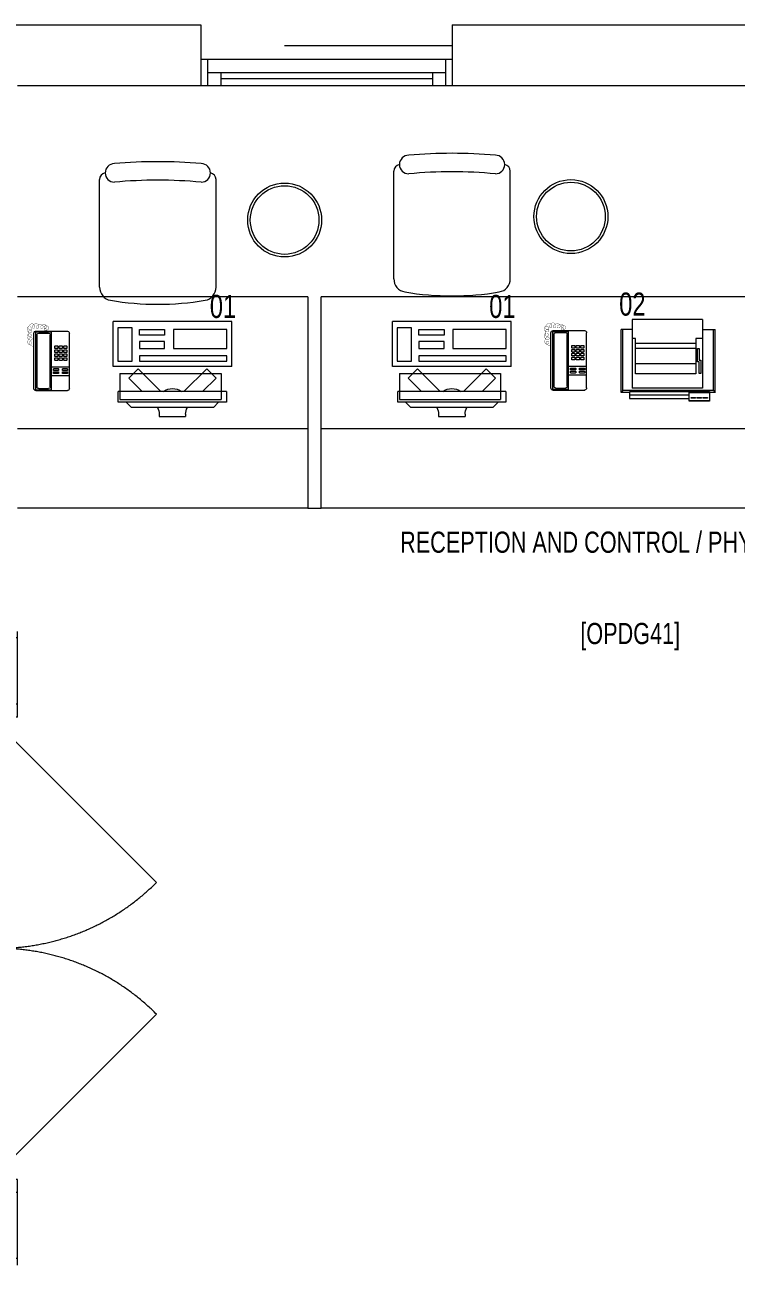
# Model space of a CAD drawing. Extents: x -234346 to 58427, y -132654 to -82394.
# Drawn here: x -109152 to -106457, y -98890 to -94193 of the extents above; entities that cross this region are included whole.
import ezdxf

# ---------------------------------------------------------------- set-up
doc = ezdxf.new("R2010")
doc.units = 0
doc.header["$LTSCALE"] = 8
doc.linetypes.add('DASHED', pattern=[19.05, 12.7, -6.35])
doc.linetypes.add('HIDDEN2', pattern=[4.7625, 3.175, -1.5875])
doc.layers.get('0').update_dxf_attribs({"color": 9, "lineweight": 5})
for name, color, linetype, lineweight in [('72_EGR_BASE_TEXT', 9, 'Continuous', 5), ('72_EGR_EQP_TAG', 9, 'Continuous', 5), ('Aluminum', 9, 'Continuous', 5), ('LOADING', 9, 'Continuous', 5), ('Proj', 9, 'Continuous', 5), ('Walls', 9, 'Continuous', 5)]:
    doc.layers.add(name, color=color, linetype=linetype, lineweight=lineweight)
doc.styles.add('X3G_ENTITY_257CFD', font='swisscl.ttf', dxfattribs={"height": 200})
doc.styles.add('X3G_ENTITY_2587E6', font='swisscl.ttf', dxfattribs={"height": 200})
doc.styles.add('X3G_ENTITY_258862', font='swisscl.ttf', dxfattribs={"height": 200})

# ---------------------------------------------------------------- blocks, each defined once
blk = doc.blocks.new('door1700')
at = {"layer": 'Aluminum', "linetype": 'DASHED', "ltscale": 300}
for p, q in [((34940, 89347.9), (35541, 89949)), ((36640, 89347.9), (36039, 89949)), ((34940, 89347.9), (35541, 88746.9)), ((36640, 89347.9), (36039, 88746.9))]:
    blk.add_line(p, q, dxfattribs=at)
at = {"layer": 'Aluminum'}
for p, q in [((34915, 89422.9), (34590, 89422.9)), ((34615, 89422.9), (34615, 89322.9)), ((34865, 89422.9), (34865, 89322.9)), ((34915, 89422.9), (34915, 89322.9)), ((36990, 89422.9), (36665, 89422.9)), ((36665, 89422.9), (36665, 89322.9)), ((36715, 89422.9), (36715, 89322.9)), ((36965, 89422.9), (36965, 89322.9)), ((34865, 89372.9), (34615, 89372.9)), ((34665, 89372.9), (34665, 89322.9)), ((34815, 89347.9), (34665, 89347.9)), ((34815, 89372.9), (34815, 89322.9)), ((36665, 89372.9), (34915, 89372.9)), ((34940, 89372.9), (34940, 89322.9)), ((35040, 89372.9), (35040, 89322.9)), ((35690, 89347.9), (35040, 89347.9)), ((35690, 89372.9), (35690, 89322.9)), ((35790, 89372.9), (35790, 89322.9)), ((35890, 89372.9), (35890, 89322.9)), ((35890, 89347.9), (36540, 89347.9)), ((36540, 89372.9), (36540, 89322.9)), ((36640, 89372.9), (36640, 89322.9)), ((36715, 89372.9), (36965, 89372.9)), ((36765, 89372.9), (36765, 89322.9)), ((36765, 89347.9), (36915, 89347.9)), ((36915, 89372.9), (36915, 89322.9)), ((36990, 89322.9), (34590, 89322.9)), ((34590, 89322.9), (36990, 89322.9))]:
    blk.add_line(p, q, dxfattribs=at)
at = {"layer": 'Aluminum', "linetype": 'DASHED', "ltscale": 300}
for centre, start, end in [((34940, 89347.9), 315, 45), ((36640, 89347.9), 135, 225)]:
    blk.add_arc(centre, 850, start, end, dxfattribs=at)
blk = doc.blocks.new('DM20079-P')
for p, q in [((-0.0686, 0.217), (-0.0686, 0.008)), ((-0.0616, 0.225), (0.0594, 0.225)), ((-0.0616, 0.225), (-0.0616, 0)), ((-0.0616, 0.222), (-0.0016, 0.222)), ((-0.0616, 0.212), (-0.0565, 0.212)), ((-0.0566, 0.2105), (-0.0566, 0.0145)), ((-0.0496, 0.2175), (-0.0136, 0.2175)), ((-0.0068, 0.212), (-0.0016, 0.212)), ((-0.0066, 0.2105), (-0.0066, 0.0145)), ((-0.0016, 0.225), (-0.0016, 0)), ((0.0664, 0.217), (0.0664, 0.008)), ((-0.0016, 0.1675), (0.0664, 0.1675)), ((-0.0016, 0.135), (0.0664, 0.135)), ((-0.0616, 0.013), (-0.0565, 0.013)), ((-0.0616, 0.003), (-0.0016, 0.003)), ((-0.0594, 0), (0.0594, 0)), ((-0.0496, 0.0075), (-0.0136, 0.0075)), ((-0.0068, 0.013), (-0.0016, 0.013))]:
    blk.add_line(p, q)
for points in [[(0.0074, 0.1605, 0.414214), (0.0054, 0.1585), (0.0054, 0.1555, 0.414214), (0.0074, 0.1535), (0.0234, 0.1535, 0.414214), (0.0254, 0.1555), (0.0254, 0.1585, 0.414214), (0.0234, 0.1605)], [(0.0234, 0.142, 0.414214), (0.0254, 0.144), (0.0254, 0.147, 0.414214), (0.0234, 0.149), (0.0074, 0.149, 0.414214), (0.0054, 0.147), (0.0054, 0.144, 0.414214), (0.0074, 0.142)], [(0.0574, 0.1535, 0.414214), (0.0594, 0.1555), (0.0594, 0.1585, 0.414214), (0.0574, 0.1605), (0.0414, 0.1605, 0.414214), (0.0394, 0.1585), (0.0394, 0.1555, 0.414214), (0.0414, 0.1535)], [(0.0574, 0.142, 0.414214), (0.0594, 0.144), (0.0594, 0.147, 0.414214), (0.0574, 0.149), (0.0414, 0.149, 0.414214), (0.0394, 0.147), (0.0394, 0.144, 0.414214), (0.0414, 0.142)], [(0.0104, 0.103, 0.414214), (0.0124, 0.101), (0.0204, 0.101, 0.414214), (0.0224, 0.103), (0.0224, 0.109, 0.414214), (0.0204, 0.111), (0.0124, 0.111, 0.414214), (0.0104, 0.109)], [(0.0104, 0.088, 0.414214), (0.0124, 0.086), (0.0204, 0.086, 0.414214), (0.0224, 0.088), (0.0224, 0.094, 0.414214), (0.0204, 0.096), (0.0124, 0.096, 0.414214), (0.0104, 0.094)], [(0.0274, 0.103, 0.414214), (0.0294, 0.101), (0.0374, 0.101, 0.414214), (0.0394, 0.103), (0.0394, 0.109, 0.414214), (0.0374, 0.111), (0.0294, 0.111, 0.414214), (0.0274, 0.109)], [(0.0274, 0.088, 0.414214), (0.0294, 0.086), (0.0374, 0.086, 0.414214), (0.0394, 0.088), (0.0394, 0.094, 0.414214), (0.0374, 0.096), (0.0294, 0.096, 0.414214), (0.0274, 0.094)], [(0.0444, 0.103, 0.414214), (0.0464, 0.101), (0.0544, 0.101, 0.414214), (0.0564, 0.103), (0.0564, 0.109, 0.414214), (0.0544, 0.111), (0.0464, 0.111, 0.414214), (0.0444, 0.109)], [(0.0444, 0.088, 0.414214), (0.0464, 0.086), (0.0544, 0.086, 0.414214), (0.0564, 0.088), (0.0564, 0.094, 0.414214), (0.0544, 0.096), (0.0464, 0.096, 0.414214), (0.0444, 0.094)], [(0.0104, 0.073, 0.414214), (0.0124, 0.071), (0.0204, 0.071, 0.414214), (0.0224, 0.073), (0.0224, 0.079, 0.414214), (0.0204, 0.081), (0.0124, 0.081, 0.414214), (0.0104, 0.079)], [(0.0104, 0.058, 0.414214), (0.0124, 0.056), (0.0204, 0.056, 0.414214), (0.0224, 0.058), (0.0224, 0.064, 0.414214), (0.0204, 0.066), (0.0124, 0.066, 0.414214), (0.0104, 0.064)], [(0.0274, 0.073, 0.414214), (0.0294, 0.071), (0.0374, 0.071, 0.414214), (0.0394, 0.073), (0.0394, 0.079, 0.414214), (0.0374, 0.081), (0.0294, 0.081, 0.414214), (0.0274, 0.079)], [(0.0274, 0.058, 0.414214), (0.0294, 0.056), (0.0374, 0.056, 0.414214), (0.0394, 0.058), (0.0394, 0.064, 0.414214), (0.0374, 0.066), (0.0294, 0.066, 0.414214), (0.0274, 0.064)], [(0.0444, 0.073, 0.414214), (0.0464, 0.071), (0.0544, 0.071, 0.414214), (0.0564, 0.073), (0.0564, 0.079, 0.414214), (0.0544, 0.081), (0.0464, 0.081, 0.414214), (0.0444, 0.079)], [(0.0444, 0.058, 0.414214), (0.0464, 0.056), (0.0544, 0.056, 0.414214), (0.0564, 0.058), (0.0564, 0.064, 0.414214), (0.0544, 0.066), (0.0464, 0.066, 0.414214), (0.0444, 0.064)]]:
    blk.add_lwpolyline(points, format="xyb", close=True)
at = {"const_width": 0.001}
blk.add_lwpolyline([(-0.0686, 0.059, 0.184574), (-0.0861, 0.0478, 1.44364), (-0.0769, 0.0452, 0.837915), (-0.0907, 0.0465, 0.30536), (-0.0835, 0.0248, 1.584726), (-0.0815, 0.034, 0.253153), (-0.094, 0.0228, 0.874198), (-0.0776, 0.0142, 0.915253), (-0.0897, 0.0168, 0.223821), (-0.0874, -0.0011, 1.703343), (-0.0796, 0.005, 0.588962), (-0.0934, -0.0114, 0.717795), (-0.0769, -0.0108, 0.983104), (-0.0875, -0.0075, 0.326362), (-0.0815, -0.0259, 0.758716), (-0.0657, -0.0134, 0.906186), (-0.0743, -0.016, 0.189488), (-0.067, -0.0272, 0.7948), (-0.0506, -0.0127, 1.223996), (-0.0585, -0.0193, 0.072149), (-0.0473, -0.0259, 0.645886), (-0.0341, -0.0134, 1.366917), (-0.042, -0.0193, 0.078415), (-0.0315, -0.0246, 0.723006), (-0.0229, -0.0127, 1.105484), (-0.0289, -0.018, 0.327892), (-0.017, -0.0193, 0.446638), (-0.0144, -0.0068, 0.327263), (-0.0269, -0.0029, 1.240441), (-0.0229, -0.0094, 0.611307), (-0.0278, 0.0075)], format="xyb", dxfattribs=at)
for centre, radius, start, end in [((-0.0605, 0.217), 0.00813, 97.9633, 179.6649), ((-0.0496, 0.2105), 0.007, 90, 180), ((-0.0136, 0.2105), 0.007, 0, 90), ((0.0582, 0.217), 0.00813, 0.3351, 82.0367), ((-0.0605, 0.008), 0.00813, 180.3351, 277.9633), ((-0.0496, 0.0145), 0.007, 180, 270), ((-0.0136, 0.0145), 0.007, 270, 0), ((0.0582, 0.008), 0.00813, 277.9633, 359.6649)]:
    blk.add_arc(centre, radius, start, end)
blk = doc.blocks.new('GF21021-P')
for p, q in [((-0.2207, 0.4756), (-0.2207, 0.0675)), ((0.2205, 0.4756), (0.2205, 0.0675))]:
    blk.add_line(p, q)
for centre, radius, start, end in [((-0.1707, 0.4756), 0.05, 99.6329, 180), ((-0.0001, -0.5295), 1.0695, 80.3671, 99.6329), ((0.1705, 0.4756), 0.05, 0, 80.3671), ((-0.1957, 0.0675), 0.025, 180, 261.4721), ((-0.1643, 0.0425), 0.0351, 90, 270), ((0, 1.8467), 1.7767, 264.6946, 275.3053), ((0.1641, 0.0425), 0.0351, 270, 90), ((0.1955, 0.0675), 0.025, 278.5279, 0), ((0, 1.8314), 1.8314, 264.8532, 275.147)]:
    blk.add_arc(centre, radius, start, end)
blk = doc.blocks.new('ITCWLS1-P')
at = {"layer": 'LOADING'}
for p, q in [((-0.2651, 0.43, 0), (-0.3051, 0.43, 0)), ((-0.3051, 0.43, 0), (-0.3051, 0.02, 0)), ((-0.2651, 0.43, 0), (-0.2651, 0.02, 0)), ((-0.17, 0.45), (-0.17, 0)), ((-0.17, 0.45), (0, 0.45)), ((-0.1496, 0.4305), (-0.1291, 0.4305)), ((-0.1291, 0.4305), (-0.1291, 0.4089)), ((0, 0.45), (0, 0)), ((-0.3251, 0.38, 0), (-0.3051, 0.4, 0)), ((-0.3251, 0.38, 0), (-0.3251, 0.07, 0)), ((-0.197, 0.4094), (-0.295, 0.4094)), ((-0.295, 0.0264), (-0.295, 0.4094)), ((-0.197, 0.0264), (-0.197, 0.4094)), ((-0.3503, 0.275), (-0.3596, 0.275)), ((-0.3596, 0.175), (-0.3596, 0.275)), ((-0.3503, 0.175), (-0.3596, 0.175)), ((-0.3251, 0.07, 0), (-0.3051, 0.05, 0)), ((-0.3051, 0.02, 0), (-0.2651, 0.02, 0)), ((-0.197, 0.0264), (-0.295, 0.0264)), ((-0.17, 0), (0, 0))]:
    blk.add_line(p, q, dxfattribs=at)
at = {"layer": 'LOADING', "extrusion": (2.48281e-10, 3.18408e-10, -1)}
for p, q in [((-0.2651, 0.3395), (-0.2144, 0.3902)), ((-0.1791, 0.3548), (-0.2144, 0.3902)), ((-0.2651, 0.2688), (-0.1791, 0.3548))]:
    blk.add_line(p, q, dxfattribs=at)
at = {"layer": 'LOADING', "extrusion": (2.48281e-10, -3.18408e-10, -1)}
for p, q in [((-0.2651, 0.1812), (-0.1791, 0.0952)), ((-0.2651, 0.1105), (-0.2144, 0.0598)), ((-0.1791, 0.0952), (-0.2144, 0.0598))]:
    blk.add_line(p, q, dxfattribs=at)
at = {"layer": 'LOADING'}
for points in [[(-0.1291, 0.4089), (-0.1291, 0.1), (-0.1496, 0.1), (-0.1496, 0.4305)], [(-0.1496, 0.1), (-0.1496, 0.1), (-0.1496, 0.1), (-0.1496, 0.1), (-0.1496, 0.1), (-0.1496, 0.1), (-0.1496, 0.1), (-0.1496, 0.1), (-0.1496, 0.1)], [(-0.1496, 0.1), (-0.1496, 0.1), (-0.1496, 0.1), (-0.1496, 0.1), (-0.1496, 0.1), (-0.1496, 0.1), (-0.1496, 0.1), (-0.1496, 0.1), (-0.1496, 0.1), (-0.1496, 0.1), (-0.1496, 0.1), (-0.1496, 0.1), (-0.1496, 0.1), (-0.1496, 0.1), (-0.1496, 0.1), (-0.1496, 0.1), (-0.1496, 0.1), (-0.1496, 0.1)], [(-0.1496, 0.1), (-0.1496, 0.1), (-0.1496, 0.1), (-0.1496, 0.1), (-0.1496, 0.1), (-0.1496, 0.1), (-0.1496, 0.1), (-0.1496, 0.1), (-0.1496, 0.1), (-0.1496, 0.1)], [(-0.1496, 0.1), (-0.1496, 0.1), (-0.1496, 0.1), (-0.1496, 0.1), (-0.1496, 0.1), (-0.1496, 0.1), (-0.1496, 0.1)], [(-0.1496, 0.1), (-0.1496, 0.1), (-0.1496, 0.1), (-0.1496, 0.1), (-0.1496, 0.1), (-0.1496, 0.1), (-0.1496, 0.1), (-0.1496, 0.1), (-0.1496, 0.1), (-0.1496, 0.1)], [(-0.1496, 0.1), (-0.1496, 0.1), (-0.1496, 0.1), (-0.1496, 0.1), (-0.1496, 0.1), (-0.1496, 0.1), (-0.1496, 0.1), (-0.1496, 0.1), (-0.1496, 0.1), (-0.1496, 0.1), (-0.1496, 0.1), (-0.1496, 0.1), (-0.1496, 0.1), (-0.1496, 0.1), (-0.1496, 0.1)], [(-0.1496, 0.1), (-0.1496, 0.1), (-0.1496, 0.1), (-0.1496, 0.1), (-0.1496, 0.1), (-0.1496, 0.1), (-0.1496, 0.1), (-0.1496, 0.1), (-0.1496, 0.1), (-0.1496, 0.1)], [(-0.1496, 0.1), (-0.1496, 0.1), (-0.1496, 0.1), (-0.1496, 0.1), (-0.1496, 0.1), (-0.1496, 0.1), (-0.1496, 0.1), (-0.1496, 0.1), (-0.1496, 0.1), (-0.1496, 0.1)], [(-0.1496, 0.1), (-0.1496, 0.1), (-0.1496, 0.1), (-0.1496, 0.1), (-0.1496, 0.1), (-0.1496, 0.1), (-0.1496, 0.1), (-0.1496, 0.1), (-0.1496, 0.1), (-0.1496, 0.1), (-0.1496, 0.1), (-0.1496, 0.1), (-0.1496, 0.1), (-0.1496, 0.1), (-0.1496, 0.1), (-0.1496, 0.1), (-0.1496, 0.1), (-0.1496, 0.1), (-0.1496, 0.1), (-0.1496, 0.1), (-0.1496, 0.1), (-0.1496, 0.1), (-0.1496, 0.1), (-0.1496, 0.1), (-0.1496, 0.1), (-0.1496, 0.1), (-0.1496, 0.1), (-0.1496, 0.1), (-0.1496, 0.1), (-0.1496, 0.1), (-0.1496, 0.1), (-0.1496, 0.1), (-0.1496, 0.1), (-0.1496, 0.1), (-0.1496, 0.1), (-0.1496, 0.1), (-0.1496, 0.1), (-0.1496, 0.1), (-0.1496, 0.1), (-0.1496, 0.1), (-0.1496, 0.1), (-0.1496, 0.1), (-0.1496, 0.1), (-0.1496, 0.1), (-0.1496, 0.1), (-0.1496, 0.1), (-0.1496, 0.1), (-0.1496, 0.1), (-0.1496, 0.1), (-0.1496, 0.1), (-0.1496, 0.1), (-0.1496, 0.1), (-0.1496, 0.1), (-0.1496, 0.1)], [(-0.1496, 0.1), (-0.1496, 0.1), (-0.1496, 0.1), (-0.1496, 0.1), (-0.1496, 0.1), (-0.1496, 0.1), (-0.1496, 0.1), (-0.1496, 0.1), (-0.1496, 0.1), (-0.1496, 0.1), (-0.1496, 0.1), (-0.1496, 0.1), (-0.1496, 0.1), (-0.1496, 0.1), (-0.1496, 0.1), (-0.1496, 0.1), (-0.1496, 0.1), (-0.1496, 0.1), (-0.1496, 0.1), (-0.1496, 0.1), (-0.1496, 0.1), (-0.1496, 0.1), (-0.1496, 0.1), (-0.1496, 0.1), (-0.1496, 0.1), (-0.1496, 0.1), (-0.1496, 0.1), (-0.1496, 0.1), (-0.1496, 0.1), (-0.1496, 0.1), (-0.1496, 0.1), (-0.1496, 0.1), (-0.1496, 0.1), (-0.1496, 0.1), (-0.1496, 0.1), (-0.1496, 0.1), (-0.1496, 0.1), (-0.1496, 0.1), (-0.1496, 0.1), (-0.1496, 0.1), (-0.1496, 0.1), (-0.1496, 0.1), (-0.1496, 0.1), (-0.1496, 0.1), (-0.1496, 0.1), (-0.1496, 0.1), (-0.1496, 0.1), (-0.1496, 0.1), (-0.1496, 0.1), (-0.1496, 0.1), (-0.1496, 0.1), (-0.1496, 0.1), (-0.1496, 0.1), (-0.1496, 0.1), (-0.1496, 0.1), (-0.1496, 0.1), (-0.1496, 0.1), (-0.1496, 0.1), (-0.1496, 0.1), (-0.1496, 0.1), (-0.1496, 0.1), (-0.1496, 0.1), (-0.1496, 0.1), (-0.1496, 0.1), (-0.1496, 0.1), (-0.1496, 0.1), (-0.1496, 0.1), (-0.1496, 0.1), (-0.1496, 0.1), (-0.1496, 0.1), (-0.1496, 0.1), (-0.1496, 0.1), (-0.1496, 0.1), (-0.1496, 0.1), (-0.1496, 0.1), (-0.1496, 0.1), (-0.1496, 0.1), (-0.1496, 0.1), (-0.1496, 0.1), (-0.1496, 0.1), (-0.1496, 0.1), (-0.1496, 0.1), (-0.1496, 0.1), (-0.1496, 0.1), (-0.1496, 0.1), (-0.1496, 0.1), (-0.1496, 0.1), (-0.1496, 0.1), (-0.1496, 0.1)], [(-0.1496, 0.1), (-0.1496, 0.1), (-0.1496, 0.1), (-0.1496, 0.1), (-0.1496, 0.1), (-0.1496, 0.1), (-0.1496, 0.1), (-0.1496, 0.1), (-0.1496, 0.1), (-0.1496, 0.1), (-0.1496, 0.1), (-0.1496, 0.1)], [(-0.1496, 0.1), (-0.1496, 0.1), (-0.1496, 0.1), (-0.1496, 0.1), (-0.1496, 0.1), (-0.1496, 0.1), (-0.1496, 0.1)], [(-0.1496, 0.1), (-0.1496, 0.1), (-0.1496, 0.1), (-0.1496, 0.1), (-0.1496, 0.1), (-0.1496, 0.1), (-0.1496, 0.1), (-0.1496, 0.1), (-0.1496, 0.1), (-0.1496, 0.1), (-0.1496, 0.1), (-0.1496, 0.1), (-0.1496, 0.1), (-0.1496, 0.1), (-0.1496, 0.1), (-0.1496, 0.1), (-0.1496, 0.1)], [(-0.1496, 0.1), (-0.1496, 0.1), (-0.1496, 0.1), (-0.1496, 0.1), (-0.1496, 0.1), (-0.1496, 0.1), (-0.1496, 0.1), (-0.1496, 0.1), (-0.1496, 0.1), (-0.1496, 0.1), (-0.1496, 0.1), (-0.1496, 0.1), (-0.1496, 0.1), (-0.1496, 0.1), (-0.1496, 0.1), (-0.1496, 0.1), (-0.1496, 0.1), (-0.1496, 0.1), (-0.1496, 0.1), (-0.1496, 0.1), (-0.1496, 0.1), (-0.1496, 0.1), (-0.1496, 0.1), (-0.1496, 0.1), (-0.1496, 0.1), (-0.1496, 0.1), (-0.1496, 0.1), (-0.1496, 0.1), (-0.1496, 0.1), (-0.1496, 0.1), (-0.1496, 0.1), (-0.1496, 0.1), (-0.1496, 0.1), (-0.1496, 0.1), (-0.1496, 0.1), (-0.1496, 0.1), (-0.1496, 0.1), (-0.1496, 0.1), (-0.1496, 0.1), (-0.1496, 0.1), (-0.1496, 0.1), (-0.1496, 0.1), (-0.1496, 0.1), (-0.1496, 0.1), (-0.1496, 0.1), (-0.1496, 0.1), (-0.1496, 0.1), (-0.1496, 0.1), (-0.1496, 0.1), (-0.1496, 0.1), (-0.1496, 0.1), (-0.1496, 0.1), (-0.1496, 0.1), (-0.1496, 0.1), (-0.1496, 0.1), (-0.1496, 0.1), (-0.1496, 0.1), (-0.1496, 0.1), (-0.1496, 0.1), (-0.1496, 0.1), (-0.1496, 0.1), (-0.1496, 0.1), (-0.1496, 0.1), (-0.1496, 0.1), (-0.1496, 0.1), (-0.1496, 0.1), (-0.1496, 0.1), (-0.1496, 0.1), (-0.1496, 0.1), (-0.1496, 0.1), (-0.1496, 0.1), (-0.1496, 0.1), (-0.1496, 0.1), (-0.1496, 0.1), (-0.1496, 0.1), (-0.1496, 0.1), (-0.1496, 0.1), (-0.1496, 0.1), (-0.1496, 0.1), (-0.1496, 0.1), (-0.1496, 0.1), (-0.1496, 0.1), (-0.1496, 0.1), (-0.1496, 0.1), (-0.1496, 0.1), (-0.1496, 0.1), (-0.1496, 0.1), (-0.1496, 0.1), (-0.1496, 0.1), (-0.1496, 0.1), (-0.1496, 0.1), (-0.1496, 0.1), (-0.1496, 0.1), (-0.1496, 0.1), (-0.1496, 0.1), (-0.1496, 0.1), (-0.1496, 0.1), (-0.1496, 0.1), (-0.1496, 0.1), (-0.1496, 0.1), (-0.1496, 0.1), (-0.1496, 0.1), (-0.1496, 0.1), (-0.1496, 0.1), (-0.1496, 0.1), (-0.1496, 0.1), (-0.1496, 0.1), (-0.1496, 0.1), (-0.1496, 0.1), (-0.1496, 0.1), (-0.1496, 0.1)], [(-0.1496, 0.1), (-0.1496, 0.1), (-0.1496, 0.1), (-0.1496, 0.1), (-0.1496, 0.1), (-0.1496, 0.1), (-0.1496, 0.1), (-0.1496, 0.1)]]:
    blk.add_lwpolyline(points, dxfattribs=at)
for points in [[(-0.1019, 0.4305), (-0.0304, 0.4305), (-0.0304, 0.2294), (-0.1019, 0.2294)], [(-0.1019, 0.1954), (-0.0747, 0.1954), (-0.0747, 0.1), (-0.1019, 0.1)], [(-0.0304, 0.1954), (-0.0508, 0.1954), (-0.0508, 0.1), (-0.0304, 0.1)], [(-0.1496, 0.1), (-0.1496, 0.1), (-0.1496, 0.1), (-0.1496, 0.1), (-0.1496, 0.1), (-0.1496, 0.1), (-0.1496, 0.1), (-0.1496, 0.1), (-0.1496, 0.1), (-0.1496, 0.1), (-0.1496, 0.1), (-0.1496, 0.1), (-0.1496, 0.1), (-0.1496, 0.1), (-0.1496, 0.1), (-0.1496, 0.1), (-0.1496, 0.1), (-0.1496, 0.1), (-0.1496, 0.1), (-0.1496, 0.1), (-0.1496, 0.1), (-0.1496, 0.1), (-0.1496, 0.1), (-0.1496, 0.1), (-0.1496, 0.1), (-0.1496, 0.1), (-0.1496, 0.1), (-0.1496, 0.1), (-0.1496, 0.1), (-0.1496, 0.1), (-0.1496, 0.1), (-0.1496, 0.1), (-0.1496, 0.1), (-0.1496, 0.1), (-0.1496, 0.1), (-0.1496, 0.1), (-0.1496, 0.1), (-0.1496, 0.1), (-0.1496, 0.1), (-0.1496, 0.1), (-0.1496, 0.1), (-0.1496, 0.1), (-0.1496, 0.1), (-0.1496, 0.1), (-0.1496, 0.1), (-0.1496, 0.1), (-0.1496, 0.1), (-0.1496, 0.1), (-0.1496, 0.1), (-0.1496, 0.1), (-0.1496, 0.1), (-0.1496, 0.1), (-0.1496, 0.1), (-0.1496, 0.1), (-0.1496, 0.1), (-0.1496, 0.1), (-0.1496, 0.1), (-0.1496, 0.1), (-0.1496, 0.1), (-0.1496, 0.1), (-0.1496, 0.1), (-0.1496, 0.1), (-0.1496, 0.1), (-0.1496, 0.1), (-0.1496, 0.1), (-0.1496, 0.1), (-0.1496, 0.1), (-0.1496, 0.1), (-0.1496, 0.1), (-0.1496, 0.1), (-0.1496, 0.1), (-0.1496, 0.1), (-0.1496, 0.1), (-0.1496, 0.1), (-0.1496, 0.1), (-0.1496, 0.1), (-0.1496, 0.1), (-0.1496, 0.1), (-0.1496, 0.1), (-0.1496, 0.1), (-0.1496, 0.1), (-0.1496, 0.1), (-0.1496, 0.1), (-0.1496, 0.1), (-0.1496, 0.1), (-0.1496, 0.1), (-0.1496, 0.1), (-0.1496, 0.1), (-0.1496, 0.1), (-0.1496, 0.1), (-0.1496, 0.1), (-0.1496, 0.1), (-0.1496, 0.1), (-0.1496, 0.1), (-0.1496, 0.1), (-0.1496, 0.1), (-0.1496, 0.1), (-0.1496, 0.1), (-0.1496, 0.1), (-0.1496, 0.1), (-0.1496, 0.1), (-0.1496, 0.1), (-0.1496, 0.1), (-0.1496, 0.1), (-0.1496, 0.1), (-0.1496, 0.1), (-0.1496, 0.1), (-0.1496, 0.1), (-0.1496, 0.1), (-0.1496, 0.1), (-0.1496, 0.1), (-0.1496, 0.1), (-0.1496, 0.1), (-0.1496, 0.1), (-0.1496, 0.1), (-0.1496, 0.1), (-0.1496, 0.1), (-0.1496, 0.1), (-0.1496, 0.1), (-0.1496, 0.1), (-0.1496, 0.1), (-0.1496, 0.1), (-0.1496, 0.1), (-0.1496, 0.1), (-0.1496, 0.1), (-0.1496, 0.1), (-0.1496, 0.1), (-0.1496, 0.1), (-0.1496, 0.1), (-0.1496, 0.1), (-0.1496, 0.1), (-0.1496, 0.1), (-0.1496, 0.1), (-0.1496, 0.1), (-0.1496, 0.1), (-0.1496, 0.1), (-0.1496, 0.1), (-0.1496, 0.1), (-0.1496, 0.1), (-0.1496, 0.1), (-0.1496, 0.1), (-0.1496, 0.1), (-0.1496, 0.1), (-0.1496, 0.1), (-0.1496, 0.1), (-0.1496, 0.1), (-0.1496, 0.1), (-0.1496, 0.1), (-0.1496, 0.1), (-0.1496, 0.1), (-0.1496, 0.1), (-0.1496, 0.1), (-0.1496, 0.1), (-0.1496, 0.1), (-0.1496, 0.1), (-0.1496, 0.1), (-0.1496, 0.1), (-0.1496, 0.1), (-0.1496, 0.1), (-0.1496, 0.1), (-0.1496, 0.1), (-0.1496, 0.1), (-0.1496, 0.1), (-0.1496, 0.1), (-0.1496, 0.1), (-0.1496, 0.1), (-0.1496, 0.1), (-0.1496, 0.1), (-0.1496, 0.1), (-0.1496, 0.1), (-0.1496, 0.1), (-0.1496, 0.1), (-0.1496, 0.1), (-0.1496, 0.1), (-0.1496, 0.1), (-0.1496, 0.1), (-0.1496, 0.1), (-0.1496, 0.1), (-0.1496, 0.1), (-0.1496, 0.1), (-0.1496, 0.1), (-0.1496, 0.1), (-0.1496, 0.1), (-0.1496, 0.1), (-0.1496, 0.1), (-0.1496, 0.1), (-0.1496, 0.1), (-0.1496, 0.1), (-0.1496, 0.1), (-0.1496, 0.1), (-0.1496, 0.1), (-0.1496, 0.1), (-0.1496, 0.1), (-0.1496, 0.1), (-0.1496, 0.1), (-0.1496, 0.1), (-0.1496, 0.1), (-0.1496, 0.1), (-0.1496, 0.1), (-0.1496, 0.1), (-0.1496, 0.1), (-0.1496, 0.1), (-0.1496, 0.1), (-0.1496, 0.1), (-0.1496, 0.1), (-0.1496, 0.1), (-0.1496, 0.1), (-0.1496, 0.1), (-0.1496, 0.1), (-0.1496, 0.1), (-0.1496, 0.1), (-0.1496, 0.1), (-0.1496, 0.1), (-0.1496, 0.1), (-0.1496, 0.1), (-0.1496, 0.1), (-0.1496, 0.1), (-0.1496, 0.1), (-0.1496, 0.1), (-0.1496, 0.1), (-0.1496, 0.1), (-0.1496, 0.1), (-0.1496, 0.1), (-0.1496, 0.1), (-0.1496, 0.1), (-0.1496, 0.1), (-0.1496, 0.1), (-0.1496, 0.1), (-0.1496, 0.1), (-0.1496, 0.1), (-0.1496, 0.1), (-0.1496, 0.1), (-0.1496, 0.1), (-0.1496, 0.1), (-0.1496, 0.1), (-0.1496, 0.1), (-0.1496, 0.1), (-0.1496, 0.1), (-0.1496, 0.1), (-0.1496, 0.1), (-0.1496, 0.1), (-0.1496, 0.1), (-0.1496, 0.1), (-0.1496, 0.1), (-0.1496, 0.1), (-0.1496, 0.1), (-0.1496, 0.1), (-0.1496, 0.1), (-0.1496, 0.1), (-0.1496, 0.1), (-0.1496, 0.1), (-0.1496, 0.1), (-0.1496, 0.1), (-0.1496, 0.1), (-0.1496, 0.1), (-0.1496, 0.1), (-0.1496, 0.1), (-0.1496, 0.1), (-0.1496, 0.1), (-0.1496, 0.1), (-0.1496, 0.1), (-0.1496, 0.1), (-0.1496, 0.1), (-0.1496, 0.1), (-0.1496, 0.1), (-0.1496, 0.1), (-0.1496, 0.1), (-0.1496, 0.1), (-0.1496, 0.1), (-0.1496, 0.1), (-0.1496, 0.1), (-0.1496, 0.1), (-0.1496, 0.1), (-0.1496, 0.1), (-0.1496, 0.1), (-0.1496, 0.1), (-0.1496, 0.1)], [(-0.1496, 0.1), (-0.1496, 0.1), (-0.1496, 0.1), (-0.1496, 0.1), (-0.1496, 0.1), (-0.1496, 0.1), (-0.1496, 0.1), (-0.1496, 0.1), (-0.1496, 0.1), (-0.1496, 0.1), (-0.1496, 0.1), (-0.1496, 0.1), (-0.1496, 0.1), (-0.1496, 0.1), (-0.1496, 0.1), (-0.1496, 0.1), (-0.1496, 0.1), (-0.1496, 0.1), (-0.1496, 0.1), (-0.1496, 0.1), (-0.1496, 0.1), (-0.1496, 0.1), (-0.1496, 0.1), (-0.1496, 0.1), (-0.1496, 0.1), (-0.1496, 0.1), (-0.1496, 0.1), (-0.1496, 0.1), (-0.1496, 0.1), (-0.1496, 0.1), (-0.1496, 0.1), (-0.1496, 0.1), (-0.1496, 0.1), (-0.1496, 0.1), (-0.1496, 0.1), (-0.1496, 0.1), (-0.1496, 0.1), (-0.1496, 0.1), (-0.1496, 0.1), (-0.1496, 0.1), (-0.1496, 0.1), (-0.1496, 0.1), (-0.1496, 0.1), (-0.1496, 0.1), (-0.1496, 0.1), (-0.1496, 0.1), (-0.1496, 0.1), (-0.1496, 0.1), (-0.1496, 0.1), (-0.1496, 0.1), (-0.1496, 0.1), (-0.1496, 0.1), (-0.1496, 0.1), (-0.1496, 0.1), (-0.1496, 0.1), (-0.1496, 0.1), (-0.1496, 0.1), (-0.1496, 0.1), (-0.1496, 0.1), (-0.1496, 0.1), (-0.1496, 0.1), (-0.1496, 0.1), (-0.1496, 0.1), (-0.1496, 0.1), (-0.1496, 0.1), (-0.1496, 0.1), (-0.1496, 0.1), (-0.1496, 0.1), (-0.1496, 0.1), (-0.1496, 0.1), (-0.1496, 0.1), (-0.1496, 0.1), (-0.1496, 0.1), (-0.1496, 0.1), (-0.1496, 0.1), (-0.1496, 0.1), (-0.1496, 0.1), (-0.1496, 0.1), (-0.1496, 0.1), (-0.1496, 0.1), (-0.1496, 0.1), (-0.1496, 0.1), (-0.1496, 0.1), (-0.1496, 0.1), (-0.1496, 0.1), (-0.1496, 0.1), (-0.1496, 0.1), (-0.1496, 0.1), (-0.1496, 0.1), (-0.1496, 0.1), (-0.1496, 0.1), (-0.1496, 0.1), (-0.1496, 0.1), (-0.1496, 0.1), (-0.1496, 0.1), (-0.1496, 0.1), (-0.1496, 0.1), (-0.1496, 0.1), (-0.1496, 0.1), (-0.1496, 0.1), (-0.1496, 0.1), (-0.1496, 0.1), (-0.1496, 0.1), (-0.1496, 0.1), (-0.1496, 0.1), (-0.1496, 0.1), (-0.1496, 0.1), (-0.1496, 0.1), (-0.1496, 0.1), (-0.1496, 0.1), (-0.1496, 0.1), (-0.1496, 0.1), (-0.1496, 0.1), (-0.1496, 0.1), (-0.1496, 0.1), (-0.1496, 0.1), (-0.1496, 0.1), (-0.1496, 0.1), (-0.1496, 0.1), (-0.1496, 0.1), (-0.1496, 0.1), (-0.1496, 0.1), (-0.1496, 0.1), (-0.1496, 0.1), (-0.1496, 0.1), (-0.1496, 0.1), (-0.1496, 0.1), (-0.1496, 0.1), (-0.1496, 0.1), (-0.1496, 0.1), (-0.1496, 0.1), (-0.1496, 0.1), (-0.1496, 0.1), (-0.1496, 0.1), (-0.1496, 0.1), (-0.1496, 0.1), (-0.1496, 0.1), (-0.1496, 0.1), (-0.1496, 0.1), (-0.1496, 0.1), (-0.1496, 0.1), (-0.1496, 0.1), (-0.1496, 0.1), (-0.1496, 0.1), (-0.1496, 0.1), (-0.1496, 0.1), (-0.1496, 0.1), (-0.1496, 0.1), (-0.1496, 0.1), (-0.1496, 0.1), (-0.1496, 0.1), (-0.1496, 0.1), (-0.1496, 0.1), (-0.1496, 0.1), (-0.1496, 0.1), (-0.1496, 0.1), (-0.1496, 0.1), (-0.1496, 0.1), (-0.1496, 0.1), (-0.1496, 0.1), (-0.1496, 0.1), (-0.1496, 0.1), (-0.1496, 0.1), (-0.1496, 0.1), (-0.1496, 0.1), (-0.1496, 0.1), (-0.1496, 0.1), (-0.1496, 0.1), (-0.1496, 0.1), (-0.1496, 0.1), (-0.1496, 0.1), (-0.1496, 0.1), (-0.1496, 0.1), (-0.1496, 0.1), (-0.1496, 0.1), (-0.1496, 0.1), (-0.1496, 0.1), (-0.1496, 0.1), (-0.1496, 0.1), (-0.1496, 0.1), (-0.1496, 0.1), (-0.1496, 0.1), (-0.1496, 0.1), (-0.1496, 0.1), (-0.1496, 0.1), (-0.1496, 0.1), (-0.1496, 0.1), (-0.1496, 0.1), (-0.1496, 0.1), (-0.1496, 0.1), (-0.1496, 0.1), (-0.1496, 0.1), (-0.1496, 0.1), (-0.1496, 0.1), (-0.1496, 0.1), (-0.1496, 0.1), (-0.1496, 0.1), (-0.1496, 0.1), (-0.1496, 0.1), (-0.1496, 0.1), (-0.1496, 0.1), (-0.1496, 0.1), (-0.1496, 0.1), (-0.1496, 0.1), (-0.1496, 0.1), (-0.1496, 0.1), (-0.1496, 0.1), (-0.1496, 0.1), (-0.1496, 0.1), (-0.1496, 0.1), (-0.1496, 0.1), (-0.1496, 0.1), (-0.1496, 0.1), (-0.1496, 0.1)], [(-0.1496, 0.1), (-0.1496, 0.1), (-0.1496, 0.1), (-0.1496, 0.1), (-0.1496, 0.1), (-0.1496, 0.1), (-0.1496, 0.1), (-0.1496, 0.1), (-0.1496, 0.1), (-0.1496, 0.1), (-0.1496, 0.1), (-0.1496, 0.1), (-0.1496, 0.1), (-0.1496, 0.1), (-0.1496, 0.1), (-0.1496, 0.1), (-0.1496, 0.1), (-0.1496, 0.1), (-0.1496, 0.1), (-0.1496, 0.1), (-0.1496, 0.1), (-0.1496, 0.1), (-0.1496, 0.1), (-0.1496, 0.1), (-0.1496, 0.1), (-0.1496, 0.1), (-0.1496, 0.1), (-0.1496, 0.1), (-0.1496, 0.1), (-0.1496, 0.1), (-0.1496, 0.1), (-0.1496, 0.1), (-0.1496, 0.1), (-0.1496, 0.1), (-0.1496, 0.1), (-0.1496, 0.1), (-0.1496, 0.1), (-0.1496, 0.1), (-0.1496, 0.1), (-0.1496, 0.1), (-0.1496, 0.1), (-0.1496, 0.1), (-0.1496, 0.1), (-0.1496, 0.1), (-0.1496, 0.1), (-0.1496, 0.1), (-0.1496, 0.1), (-0.1496, 0.1), (-0.1496, 0.1), (-0.1496, 0.1), (-0.1496, 0.1), (-0.1496, 0.1), (-0.1496, 0.1), (-0.1496, 0.1), (-0.1496, 0.1), (-0.1496, 0.1), (-0.1496, 0.1), (-0.1496, 0.1), (-0.1496, 0.1), (-0.1496, 0.1), (-0.1496, 0.1), (-0.1496, 0.1), (-0.1496, 0.1), (-0.1496, 0.1), (-0.1496, 0.1), (-0.1496, 0.1), (-0.1496, 0.1), (-0.1496, 0.1), (-0.1496, 0.1), (-0.1496, 0.1), (-0.1496, 0.1), (-0.1496, 0.1), (-0.1496, 0.1), (-0.1496, 0.1), (-0.1496, 0.1), (-0.1496, 0.1), (-0.1496, 0.1), (-0.1496, 0.1), (-0.1496, 0.1), (-0.1496, 0.1), (-0.1496, 0.1), (-0.1496, 0.1), (-0.1496, 0.1), (-0.1496, 0.1), (-0.1496, 0.1), (-0.1496, 0.1), (-0.1496, 0.1), (-0.1496, 0.1), (-0.1496, 0.1), (-0.1496, 0.1), (-0.1496, 0.1), (-0.1496, 0.1), (-0.1496, 0.1), (-0.1496, 0.1), (-0.1496, 0.1), (-0.1496, 0.1), (-0.1496, 0.1), (-0.1496, 0.1), (-0.1496, 0.1), (-0.1496, 0.1), (-0.1496, 0.1), (-0.1496, 0.1), (-0.1496, 0.1), (-0.1496, 0.1), (-0.1496, 0.1), (-0.1496, 0.1), (-0.1496, 0.1), (-0.1496, 0.1), (-0.1496, 0.1), (-0.1496, 0.1), (-0.1496, 0.1), (-0.1496, 0.1), (-0.1496, 0.1), (-0.1496, 0.1), (-0.1496, 0.1), (-0.1496, 0.1), (-0.1496, 0.1), (-0.1496, 0.1), (-0.1496, 0.1), (-0.1496, 0.1), (-0.1496, 0.1), (-0.1496, 0.1), (-0.1496, 0.1), (-0.1496, 0.1), (-0.1496, 0.1), (-0.1496, 0.1), (-0.1496, 0.1), (-0.1496, 0.1), (-0.1496, 0.1), (-0.1496, 0.1), (-0.1496, 0.1), (-0.1496, 0.1), (-0.1496, 0.1), (-0.1496, 0.1), (-0.1496, 0.1), (-0.1496, 0.1), (-0.1496, 0.1), (-0.1496, 0.1), (-0.1496, 0.1), (-0.1496, 0.1), (-0.1496, 0.1), (-0.1496, 0.1), (-0.1496, 0.1), (-0.1496, 0.1), (-0.1496, 0.1), (-0.1496, 0.1), (-0.1496, 0.1), (-0.1496, 0.1), (-0.1496, 0.1), (-0.1496, 0.1), (-0.1496, 0.1), (-0.1496, 0.1), (-0.1496, 0.1), (-0.1496, 0.1), (-0.1496, 0.1), (-0.1496, 0.1), (-0.1496, 0.1), (-0.1496, 0.1), (-0.1496, 0.1), (-0.1496, 0.1), (-0.1496, 0.1), (-0.1496, 0.1), (-0.1496, 0.1), (-0.1496, 0.1), (-0.1496, 0.1), (-0.1496, 0.1), (-0.1496, 0.1), (-0.1496, 0.1), (-0.1496, 0.1), (-0.1496, 0.1), (-0.1496, 0.1), (-0.1496, 0.1), (-0.1496, 0.1), (-0.1496, 0.1), (-0.1496, 0.1), (-0.1496, 0.1), (-0.1496, 0.1), (-0.1496, 0.1), (-0.1496, 0.1), (-0.1496, 0.1), (-0.1496, 0.1), (-0.1496, 0.1), (-0.1496, 0.1), (-0.1496, 0.1), (-0.1496, 0.1), (-0.1496, 0.1), (-0.1496, 0.1), (-0.1496, 0.1), (-0.1496, 0.1), (-0.1496, 0.1), (-0.1496, 0.1), (-0.1496, 0.1), (-0.1496, 0.1), (-0.1496, 0.1), (-0.1496, 0.1), (-0.1496, 0.1), (-0.1496, 0.1), (-0.1496, 0.1), (-0.1496, 0.1), (-0.1496, 0.1), (-0.1496, 0.1), (-0.1496, 0.1), (-0.1496, 0.1), (-0.1496, 0.1), (-0.1496, 0.1), (-0.1496, 0.1), (-0.1496, 0.1), (-0.1496, 0.1), (-0.1496, 0.1), (-0.1496, 0.1), (-0.1496, 0.1), (-0.1496, 0.1), (-0.1496, 0.1), (-0.1496, 0.1), (-0.1496, 0.1), (-0.1496, 0.1), (-0.1496, 0.1), (-0.1496, 0.1), (-0.1496, 0.1)], [(-0.1496, 0.0727), (-0.0236, 0.0727), (-0.0236, 0.0182), (-0.1496, 0.0182)]]:
    blk.add_lwpolyline(points, close=True, dxfattribs=at)
for centre, radius, start, end in [((-0.3503, 0.325), 0.05, 270, 300.3093), ((-0.3089, 0.225), 0.0556, 321.9431, 38.0569), ((-0.3503, 0.125), 0.05, 59.6907, 90)]:
    blk.add_arc(centre, radius, start, end, dxfattribs=at)
blk = doc.blocks.new('WM00001-P')
at = {"layer": 'LOADING'}
for radius in [0.14, 0.13]:
    blk.add_circle((0, 0), radius, dxfattribs=at)
blk = doc.blocks.new('ITPPLT2C-P')
for p, q in [((0, 0), (0, -0.2262)), ((0.0252, 0), (0, 0)), ((0.0139, 0), (0.0139, -0.2262)), ((0.0252, 0), (0.0139, 0)), ((0.0229, 0.0318), (0.2618, 0.0318)), ((0.0304, 0.0256), (0.0229, 0.0318)), ((0.0229, 0), (0.0229, 0.0318)), ((0.0252, -0.2262), (0.0252, 0)), ((0.0304, -0.3182), (0.0304, 0.0256)), ((0.0304, 0.0256), (0.2618, 0.0256)), ((0.2618, -0.0096), (0.2618, 0.0318)), ((0.0401, -0.2769), (0.0401, -0.0096)), ((0.3, -0.0096), (0.0401, -0.0096)), ((0.0939, -0.2515), (0.0939, -0.0222)), ((0.0939, -0.0222), (0.2274, -0.0222)), ((0.1321, -0.2515), (0.1321, -0.0222)), ((0.1894, -0.2515), (0.1894, -0.0222)), ((0.2082, -0.2515), (0.2082, -0.0222)), ((0.2274, -0.0222), (0.2274, -0.0096)), ((0.3, -0.2769), (0.3, -0.0096)), ((-0.0091, -0.2262), (0.0267, -0.2262)), ((-0.0091, -0.3023), (-0.0091, -0.2262)), ((-0.0087, -0.2262), (0.0236, -0.2262)), ((-0.0087, -0.3023), (-0.0087, -0.2262)), ((0, -0.2262), (0.0252, -0.2262)), ((0.0023, -0.2495), (0.0023, -0.2334)), ((0.0023, -0.2334), (0.0045, -0.2334)), ((0.0045, -0.2334), (0.0045, -0.2495)), ((0.0139, -0.2262), (0.0252, -0.2262)), ((0.0236, -0.2262), (0.0236, -0.3023)), ((0.0267, -0.2262), (0.0267, -0.3023)), ((0.0045, -0.2495), (0.0023, -0.2495)), ((0.0023, -0.2721), (0.0023, -0.2562)), ((0.0023, -0.2562), (0.0045, -0.2562)), ((0.0045, -0.2721), (0.0023, -0.2721)), ((0.0023, -0.295), (0.0023, -0.2793)), ((0.0023, -0.2793), (0.0045, -0.2793)), ((0.0045, -0.2562), (0.0045, -0.2721)), ((0.0045, -0.2793), (0.0045, -0.295)), ((0.3, -0.2769), (0.0401, -0.2769)), ((0.2274, -0.2515), (0.0939, -0.2515)), ((0.0947, -0.2701), (0.0947, -0.2641)), ((0.0947, -0.2641), (0.1395, -0.2641)), ((0.1457, -0.2701), (0.0947, -0.2701)), ((0.1395, -0.2575), (0.19, -0.2575)), ((0.1395, -0.2641), (0.1395, -0.2575)), ((0.19, -0.2641), (0.1457, -0.2641)), ((0.1457, -0.2641), (0.1457, -0.2701)), ((0.19, -0.2575), (0.19, -0.2641)), ((0.2274, -0.2769), (0.2274, -0.2515)), ((0.2618, -0.2769), (0.2618, -0.3246)), ((0.0267, -0.3023), (-0.0091, -0.3023)), ((0.0236, -0.3023), (-0.0087, -0.3023)), ((0.0045, -0.295), (0.0023, -0.295)), ((0.0229, -0.3246), (0.0229, -0.3023)), ((0.0304, -0.3182), (0.0229, -0.3246)), ((0.0229, -0.3246), (0.2618, -0.3246)), ((0.0304, -0.3182), (0.2618, -0.3182))]:
    blk.add_line(p, q)
blk = doc.blocks.new('GF1')
at = {"layer": 'Aluminum', "color": 9}
for p, q in [((-108484.3, -94322.6), (-107532.9, -94322.6)), ((-108459.3, -94322.6), (-108459.3, -94422.6)), ((-107557.9, -94322.6), (-107557.9, -94422.6)), ((-108459.3, -94372.6), (-107557.9, -94372.6)), ((-108409.3, -94372.6), (-108409.3, -94422.6)), ((-107607.9, -94397.6), (-108409.3, -94397.6)), ((-107607.9, -94372.6), (-107607.9, -94422.6)), ((-108484.3, -94422.6), (-107532.9, -94422.6))]:
    blk.add_line(p, q, dxfattribs=at)
at = {"layer": 'LOADING', "color": 9}
for p, q in [((-108079.4, -95222.6), (-109179.4, -95222.6)), ((-108079.4, -95222.6), (-108079.4, -96022.6)), ((-105468.9, -95222.6), (-108029.4, -95222.6)), ((-108029.4, -96022.6), (-108029.4, -95222.6)), ((-108079.4, -95722.6), (-109179.4, -95722.6)), ((-105468.9, -95722.6), (-108029.4, -95722.6)), ((-108079.4, -96022.6), (-109179.4, -96022.6)), ((-108079.4, -96022.6), (-108029.4, -96022.6)), ((-104568.9, -96022.6), (-108029.4, -96022.6))]:
    blk.add_line(p, q, dxfattribs=at)
at = {"layer": 'Proj', "color": 9, "linetype": 'HIDDEN2', "ltscale": 25}
blk.add_line((-107532.9, -94272.6), (-108484.3, -94272.6), dxfattribs=at)
at = {"layer": 'Walls', "color": 9}
for p, q in [((-110407.8, -94192.6), (-108484.3, -94192.6)), ((-108484.3, -94192.6), (-108484.3, -94422.6)), ((-107532.9, -94192.6), (-105950.3, -94192.6, 0)), ((-107532.9, -94192.6), (-107532.9, -94422.6)), ((-109179.4, -94422.6), (-108484.3, -94422.6)), ((-107532.9, -94422.6), (-105609.4, -94422.6))]:
    blk.add_line(p, q, dxfattribs=at)
at = {"layer": 'Aluminum', "color": 9, "rotation": 270}
blk.add_blockref('door1700', (-198602.3, -61899.5), dxfattribs=at)
at = {"layer": 'LOADING', "color": 9}
for name, p, xscale, yscale, zscale, rotation in [('GF21021-P', (-107533.3, -94679.2, 0), 1000, 1000, 1000, 180), ('GF21021-P', (-108647.9, -94710.9, 0), 1000, 1000, 1000, 180), ('WM00001-P', (-108167.4, -94931.8), 1000.000000000001, 1000.000000000001, 1000.000000000001, 102.0000000000075), ('WM00001-P', (-107083, -94918.7), 1000.000000000001, 1000.000000000001, 1000.000000000001, 102.0000000000075), ('DM20079-P', (-109048.7, -95352.6), -1000, 1000, 1000, 179.9999934716296), ('ITCWLS1-P', (-108817.4, -95316.5), -1000, 1000, 1000, 269.999999992483), ('ITCWLS1-P', (-107759.1, -95316.5), -1000, 1000, 1000, 269.999999992483), ('DM20079-P', (-107090.3, -95350.6), -1000, 1000, 1000, 179.9999934716296)]:
    blk.add_blockref(name, p, dxfattribs=dict(at, xscale=xscale, yscale=yscale, zscale=zscale, rotation=rotation))
at = {"layer": 'LOADING', "color": 9, "extrusion": (-2.84857e-17, -7.77425e-06, -1), "xscale": -1000, "yscale": 1000, "zscale": 1000, "rotation": 270.0000000002053}
blk.add_blockref('ITPPLT2C-P', (106861, -95608.2, 0.7), dxfattribs=at)
at = {"layer": '72_EGR_BASE_TEXT', "color": 9, "insert": (-106798.3, -96111.7, 0), "char_height": 80, "width": 4962.473, "attachment_point": 2, "style": 'X3G_ENTITY_258862'}
blk.add_mtext('RECEPTION AND CONTROL / PHYSIOTHERAPY', dxfattribs=at)
at = {"layer": '72_EGR_BASE_TEXT', "color": 9, "insert": (-106858.4, -96457.5, 0), "char_height": 80, "attachment_point": 2, "style": 'X3G_ENTITY_2587E6'}
blk.add_mtext('[OPDG41]', dxfattribs=at)
at = {"layer": '72_EGR_EQP_TAG', "color": 9, "char_height": 87.47, "attachment_point": 2, "style": 'X3G_ENTITY_257CFD'}
for s, insert in [('02', (-106850.3, -95206.4, 0)), ('01', (-108400.9, -95215.2)), ('01', (-107342.6, -95215.2))]:
    blk.add_mtext(s, dxfattribs=dict(at, insert=insert))

msp = doc.modelspace()

# ---------------------------------------------------------------- block references
at = {"layer": '72_EGR_EQP_TAG'}
msp.add_blockref('GF1', (0, 0), dxfattribs=at)

doc.saveas('drawing.dxf')
